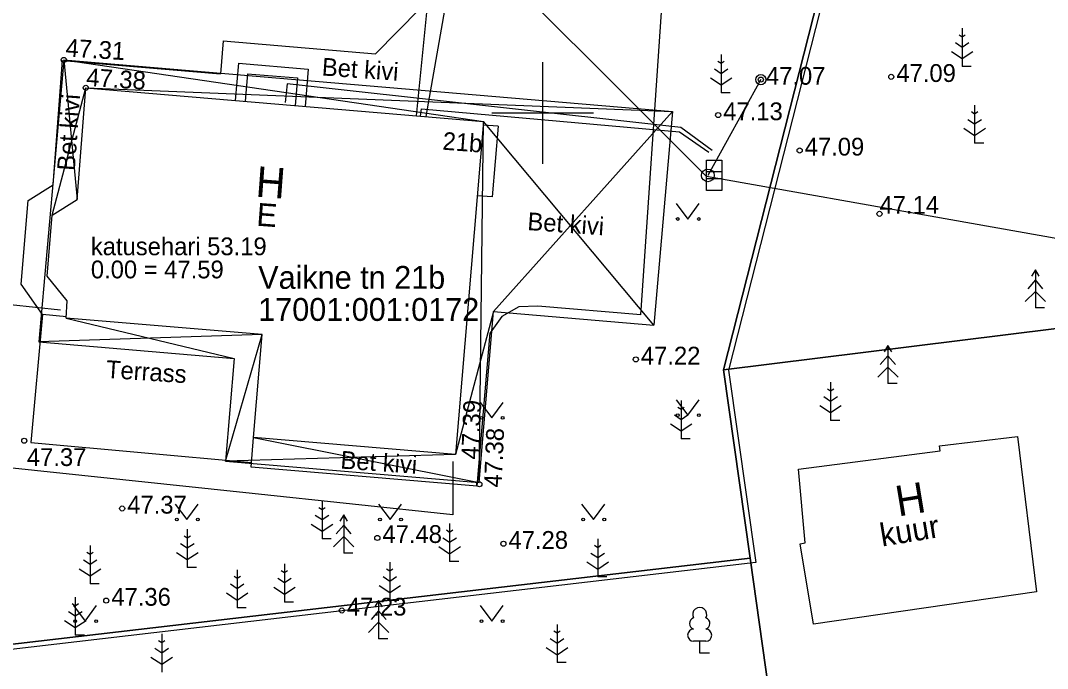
# Model space of a CAD drawing. Extents: x 642258 to 642462, y 6455764 to 6456273.
# Drawn here: x 642329.45 to 642369.87, y 6455978.14 to 6456003.64 of the extents above; entities that cross this region are included whole.
import ezdxf

# ---------------------------------------------------------------- set-up
doc = ezdxf.new("R2010")
doc.units = 0
for name, color, linetype in [('ABIJOONIS', 7, 'Continuous'), ('ELRAJATISMP', 7, 'Continuous'), ('HALJASTUS', 7, 'Continuous'), ('HOONE', 7, 'Continuous'), ('HOONEDET', 7, 'Continuous'), ('KORGUS-EH2000', 7, 'Continuous'), ('KTRASS', 7, 'Continuous'), ('MOOTPIIR', 7, 'Continuous'), ('MPKAABEL', 7, 'Continuous'), ('MPOHULIIN', 7, 'Continuous'), ('PIIR', 7, 'Continuous'), ('POST', 7, 'Continuous'), ('PUU', 7, 'Continuous'), ('SITRASS', 7, 'Continuous'), ('SKTRASS', 7, 'Continuous'), ('TEE', 7, 'Continuous'), ('VORK', 7, 'Continuous'), ('VTRASS', 7, 'Continuous')]:
    doc.layers.add(name, color=color, linetype=linetype)

msp = doc.modelspace()

# ---------------------------------------------------------------- linework, layer by layer
at = {"layer": 'ELRAJATISMP'}
for p, q in [((642357.053, 6455997.679), (642356.457, 6455997.679)), ((642357.053, 6455997.407), (642356.457, 6455997.407))]:
    msp.add_line(p, q, dxfattribs=at)
msp.add_lwpolyline([(642357.053, 6455998.14), (642357.053, 6455996.946), (642356.457, 6455996.946), (642356.457, 6455998.14)], close=True, dxfattribs=at)
at = {"layer": 'HALJASTUS'}
for p, q in [((642355.256, 6455996.432), (642355.72, 6455995.826)), ((642355.72, 6455995.826), (642356.165, 6455996.432)), ((642347.537, 6455988.607), (642348, 6455988)), ((642348, 6455988), (642348.446, 6455988.607)), ((642355.256, 6455988.712), (642355.72, 6455988.105)), ((642355.72, 6455988.105), (642356.165, 6455988.712)), ((642335.537, 6455984.607), (642336, 6455984)), ((642336, 6455984), (642336.446, 6455984.607)), ((642343.537, 6455984.607), (642344, 6455984)), ((642344, 6455984), (642344.446, 6455984.607)), ((642351.537, 6455984.607), (642352, 6455984)), ((642352, 6455984), (642352.446, 6455984.607)), ((642331.537, 6455980.607), (642332, 6455980)), ((642332, 6455980), (642332.446, 6455980.607)), ((642347.537, 6455980.607), (642348, 6455980)), ((642348, 6455980), (642348.446, 6455980.607))]:
    msp.add_line(p, q, dxfattribs=at)
for centre in [(642355.319, 6455995.826), (642356.148, 6455995.826), (642347.599, 6455988), (642348.428, 6455988), (642355.319, 6455988.105), (642356.148, 6455988.105), (642335.599, 6455984), (642336.428, 6455984), (642343.599, 6455984), (642344.428, 6455984), (642351.599, 6455984), (642352.428, 6455984), (642331.599, 6455980), (642332.428, 6455980), (642347.599, 6455980), (642348.428, 6455980)]:
    msp.add_circle(centre, 0.055, dxfattribs=at)
at = {"layer": 'HOONE'}
for p, q in [((642365.622, 6455986.895), (642368.699, 6455987.269)), ((642368.699, 6455987.269), (642369.443, 6455981.145)), ((642365.646, 6455986.696), (642365.622, 6455986.895)), ((642360.067, 6455985.974), (642365.646, 6455986.696)), ((642360.341, 6455983.079), (642360.067, 6455985.974)), ((642360.139, 6455983.038), (642360.341, 6455983.079)), ((642360.666, 6455979.884), (642360.139, 6455983.038)), ((642369.443, 6455981.145), (642360.666, 6455979.884))]:
    msp.add_line(p, q, dxfattribs=at)
msp.add_lwpolyline([(642332.018, 6456000.99), (642347.676, 6455999.666), (642346.568, 6455986.559), (642338.622, 6455987.231), (642338.964, 6455991.276), (642331.252, 6455991.928), (642331.29, 6455992.607), (642330.492, 6455993.581), (642330.7, 6455995.974), (642331.679, 6455996.594)], close=True, dxfattribs=at)
msp.add_lwpolyline([(642331.257, 6455991.978), (642330.309, 6455992.068), (642329.853, 6455987.024), (642338.539, 6455986.239)], dxfattribs=at)
at = {"layer": 'HOONEDET'}
for p, q in [((642331.149, 6456002.086), (642330.169, 6455990.991)), ((642331.149, 6456002.086), (642355.116, 6456000.059)), ((642331.149, 6456002.086), (642347.676, 6455999.666)), ((642331.149, 6456002.086), (642331.679, 6455996.594)), ((642330.7, 6455995.974), (642332.018, 6456000.99)), ((642355.116, 6456000.059), (642354.373, 6455991.653)), ((642347.498, 6455985.456), (642347.676, 6455999.666)), ((642354.373, 6455991.653), (642347.676, 6455999.666)), ((642348.067, 6455992.186), (642346.568, 6455986.559)), ((642348.067, 6455992.186), (642354.373, 6455991.653)), ((642331.252, 6455991.928), (642337.862, 6455990.34)), ((642338.964, 6455991.276), (642330.169, 6455990.991)), ((642337.52, 6455986.3), (642338.964, 6455991.276)), ((642330.169, 6455990.991), (642337.862, 6455990.34)), ((642338.622, 6455987.231), (642347.498, 6455985.456)), ((642346.568, 6455986.559), (642337.52, 6455986.3))]:
    msp.add_line(p, q, dxfattribs=at)
for points in [[(642332.018, 6456000.99), (642355.116, 6456000.059), (642348.067, 6455992.186)], [(642337.862, 6455990.34), (642337.52, 6455986.3), (642347.498, 6455985.456), (642348.067, 6455992.186)]]:
    msp.add_lwpolyline(points, dxfattribs=at)
at = {"layer": 'KORGUS-EH2000'}
for centre in [(642331.149, 6456002.086), (642358.592, 6456001.311), (642363.726, 6456001.421), (642332.018, 6456000.99), (642356.912, 6455999.915), (642360.119, 6455998.524), (642363.263, 6455996.031), (642353.67, 6455990.298), (642329.599, 6455987.097), (642347.51, 6455985.385), (642333.451, 6455984.43), (642343.495, 6455983.275), (642348.458, 6455983.043), (642332.825, 6455980.804), (642342.097, 6455980.417)]:
    msp.add_circle(centre, 0.1, dxfattribs=at)
at = {"layer": 'KTRASS'}
msp.add_lwpolyline([(642345.042, 6455999.889), (642345.688, 6456006.46), (642351.433, 6456012.176)], dxfattribs=at)
at = {"layer": 'MOOTPIIR'}
msp.add_lwpolyline([(642315.597, 6455977.308), (642323.327, 6456008.915), (642361.282, 6456005.448), (642357.324, 6455989.879), (642358.397, 6455982.305)], close=True, dxfattribs=at)
at = {"layer": 'MPKAABEL'}
msp.add_lwpolyline([(642356.677, 6455998.523), (642355.448, 6455999.432), (642339.949, 6456001.153), (642339.867, 6456000.417)], dxfattribs=at)
at = {"layer": 'MPOHULIIN'}
msp.add_lwpolyline([(642375.687, 6455994.084), (642356.455, 6455997.504), (642335.5, 6456018.44)], dxfattribs=at)
at = {"layer": 'PIIR'}
for points in [[(642315.86, 6455977.54), (642323.48, 6456008.7), (642361.03, 6456005.27), (642357.12, 6455989.89), (642358.17, 6455982.48)], [(642361.03, 6456005.27), (642403.49, 6456001.39), (642403.53, 6455995.65), (642357.12, 6455989.89)], [(642357.12, 6455989.89), (642403.53, 6455995.65), (642403.56, 6455970.82), (642403.83, 6455963.1), (642361.78, 6455956.33), (642360.72, 6455964.38), (642358.17, 6455982.48)], [(642361.78, 6455956.33), (642362.18, 6455954), (642319.2, 6455948.95), (642315.86, 6455977.54), (642358.17, 6455982.48), (642360.72, 6455964.38)]]:
    msp.add_lwpolyline(points, close=True, dxfattribs=at)
at = {"layer": 'POST'}
msp.add_line((642358.592, 6456001.311), (642356.505, 6455997.543), dxfattribs=at)
for centre, radius in [((642358.592, 6456001.311), 0.2), ((642356.505, 6455997.543), 0.25)]:
    msp.add_circle(centre, radius, dxfattribs=at)
at = {"layer": 'PUU'}
for p, q in [((642366.516, 6456002.982), (642366.392, 6456003.065)), ((642366.516, 6456003.332), (642366.516, 6456001.832)), ((642366.64, 6456003.065), (642366.516, 6456002.982)), ((642366.516, 6456002.582), (642366.249, 6456002.76)), ((642366.783, 6456002.76), (642366.516, 6456002.582)), ((642357.028, 6456002.296), (642357.028, 6456000.796)), ((642366.092, 6456002.421), (642366.516, 6456002.138)), ((642366.516, 6456002.138), (642366.94, 6456002.421)), ((642357.028, 6456001.946), (642356.904, 6456002.029)), ((642357.153, 6456002.029), (642357.028, 6456001.946)), ((642366.876, 6456001.832), (642366.516, 6456001.832)), ((642356.604, 6456001.386), (642357.028, 6456001.103)), ((642357.028, 6456001.546), (642356.762, 6456001.724)), ((642357.295, 6456001.724), (642357.028, 6456001.546)), ((642357.028, 6456001.103), (642357.453, 6456001.386)), ((642357.388, 6456000.796), (642357.028, 6456000.796)), ((642367.004, 6456000.308), (642367.004, 6455998.808)), ((642367.004, 6455999.558), (642366.738, 6455999.735)), ((642367.004, 6455999.958), (642366.88, 6456000.04)), ((642367.129, 6456000.04), (642367.004, 6455999.958)), ((642367.271, 6455999.735), (642367.004, 6455999.558)), ((642366.58, 6455999.397), (642367.004, 6455999.114)), ((642367.004, 6455999.114), (642367.429, 6455999.397)), ((642367.364, 6455998.808), (642367.004, 6455998.808)), ((642369.397, 6455993.827), (642369.247, 6455993.577)), ((642369.547, 6455993.577), (642369.397, 6455993.827)), ((642369.397, 6455993.827), (642369.397, 6455992.327)), ((642369.397, 6455993.427), (642369.097, 6455993.077)), ((642369.697, 6455993.077), (642369.397, 6455993.427)), ((642369.397, 6455992.977), (642368.997, 6455992.577)), ((642369.797, 6455992.577), (642369.397, 6455992.977)), ((642369.757, 6455992.327), (642369.397, 6455992.327)), ((642363.594, 6455990.847), (642363.444, 6455990.597)), ((642363.744, 6455990.597), (642363.594, 6455990.847)), ((642363.594, 6455990.847), (642363.594, 6455989.347)), ((642363.594, 6455990.447), (642363.294, 6455990.097)), ((642363.894, 6455990.097), (642363.594, 6455990.447)), ((642363.594, 6455989.997), (642363.194, 6455989.597)), ((642363.994, 6455989.597), (642363.594, 6455989.997)), ((642361.335, 6455989.398), (642361.335, 6455987.898)), ((642363.954, 6455989.347), (642363.594, 6455989.347)), ((642361.335, 6455988.648), (642361.069, 6455988.826)), ((642361.335, 6455989.048), (642361.211, 6455989.131)), ((642361.46, 6455989.131), (642361.335, 6455989.048)), ((642361.602, 6455988.826), (642361.335, 6455988.648)), ((642355.453, 6455988.327), (642355.329, 6455988.41)), ((642355.453, 6455988.677), (642355.453, 6455987.177)), ((642355.578, 6455988.41), (642355.453, 6455988.327)), ((642360.911, 6455988.487), (642361.335, 6455988.205)), ((642361.335, 6455988.205), (642361.759, 6455988.487)), ((642355.453, 6455987.927), (642355.187, 6455988.105)), ((642355.72, 6455988.105), (642355.453, 6455987.927)), ((642355.029, 6455987.767), (642355.453, 6455987.484)), ((642355.453, 6455987.484), (642355.877, 6455987.767)), ((642361.695, 6455987.898), (642361.335, 6455987.898)), ((642355.813, 6455987.177), (642355.453, 6455987.177)), ((642341.32, 6455984.381), (642341.196, 6455984.464)), ((642341.32, 6455984.731), (642341.32, 6455983.231)), ((642341.444, 6455984.464), (642341.32, 6455984.381)), ((642341.32, 6455983.981), (642341.053, 6455984.159)), ((642341.587, 6455984.159), (642341.32, 6455983.981)), ((642342.17, 6455984.178), (642342.02, 6455983.928)), ((642342.32, 6455983.928), (642342.17, 6455984.178)), ((642342.17, 6455984.178), (642342.17, 6455982.678)), ((642336.015, 6455983.614), (642336.015, 6455982.114)), ((642340.896, 6455983.82), (642341.32, 6455983.537)), ((642341.32, 6455983.537), (642341.744, 6455983.82)), ((642342.17, 6455983.778), (642341.87, 6455983.428)), ((642342.47, 6455983.428), (642342.17, 6455983.778)), ((642346.341, 6455983.49), (642346.216, 6455983.573)), ((642346.341, 6455983.84), (642346.341, 6455982.34)), ((642346.465, 6455983.573), (642346.341, 6455983.49)), ((642336.015, 6455983.264), (642335.89, 6455983.347)), ((642336.139, 6455983.347), (642336.015, 6455983.264)), ((642341.68, 6455983.231), (642341.32, 6455983.231)), ((642342.17, 6455983.328), (642341.77, 6455982.928)), ((642342.57, 6455982.928), (642342.17, 6455983.328)), ((642346.341, 6455983.09), (642346.074, 6455983.268)), ((642346.607, 6455983.268), (642346.341, 6455983.09)), ((642352.168, 6455983.237), (642352.168, 6455981.737)), ((642332.188, 6455982.972), (642332.188, 6455981.472)), ((642336.015, 6455982.864), (642335.748, 6455983.041)), ((642336.281, 6455983.041), (642336.015, 6455982.864)), ((642345.917, 6455982.93), (642346.341, 6455982.647)), ((642346.341, 6455982.647), (642346.765, 6455982.93)), ((642352.168, 6455982.887), (642352.043, 6455982.97)), ((642352.292, 6455982.97), (642352.168, 6455982.887)), ((642332.188, 6455982.222), (642331.922, 6455982.399)), ((642332.188, 6455982.622), (642332.064, 6455982.705)), ((642332.313, 6455982.705), (642332.188, 6455982.622)), ((642332.455, 6455982.399), (642332.188, 6455982.222)), ((642335.59, 6455982.703), (642336.015, 6455982.42)), ((642336.015, 6455982.42), (642336.439, 6455982.703)), ((642342.53, 6455982.678), (642342.17, 6455982.678)), ((642352.168, 6455982.487), (642351.901, 6455982.664)), ((642352.434, 6455982.664), (642352.168, 6455982.487)), ((642331.764, 6455982.061), (642332.188, 6455981.778)), ((642332.188, 6455981.778), (642332.613, 6455982.061)), ((642336.375, 6455982.114), (642336.015, 6455982.114)), ((642337.978, 6455982.02), (642337.978, 6455980.52)), ((642339.839, 6455981.901), (642339.715, 6455981.984)), ((642339.839, 6455982.251), (642339.839, 6455980.751)), ((642339.964, 6455981.984), (642339.839, 6455981.901)), ((642343.985, 6455981.963), (642343.86, 6455982.046)), ((642343.985, 6455982.313), (642343.985, 6455980.813)), ((642344.109, 6455982.046), (642343.985, 6455981.963)), ((642346.701, 6455982.34), (642346.341, 6455982.34)), ((642351.743, 6455982.326), (642352.168, 6455982.043)), ((642352.168, 6455982.043), (642352.592, 6455982.326)), ((642337.978, 6455981.67), (642337.853, 6455981.753)), ((642338.102, 6455981.753), (642337.978, 6455981.67)), ((642339.839, 6455981.501), (642339.573, 6455981.679)), ((642340.106, 6455981.679), (642339.839, 6455981.501)), ((642343.985, 6455981.563), (642343.718, 6455981.741)), ((642344.251, 6455981.741), (642343.985, 6455981.563)), ((642352.528, 6455981.737), (642352.168, 6455981.737)), ((642332.548, 6455981.472), (642332.188, 6455981.472)), ((642337.978, 6455981.27), (642337.711, 6455981.448)), ((642338.244, 6455981.448), (642337.978, 6455981.27)), ((642339.415, 6455981.341), (642339.839, 6455981.058)), ((642339.839, 6455981.058), (642340.263, 6455981.341)), ((642343.561, 6455981.403), (642343.985, 6455981.12)), ((642343.985, 6455981.12), (642344.409, 6455981.403)), ((642331.605, 6455980.94), (642331.605, 6455979.44)), ((642337.554, 6455981.109), (642337.978, 6455980.826)), ((642337.978, 6455980.826), (642338.402, 6455981.109)), ((642340.199, 6455980.751), (642339.839, 6455980.751)), ((642343.546, 6455980.806), (642343.396, 6455980.556)), ((642343.696, 6455980.556), (642343.546, 6455980.806)), ((642343.546, 6455980.806), (642343.546, 6455979.306)), ((642344.345, 6455980.813), (642343.985, 6455980.813)), ((642331.605, 6455980.19), (642331.338, 6455980.367)), ((642331.605, 6455980.59), (642331.481, 6455980.673)), ((642331.729, 6455980.673), (642331.605, 6455980.59)), ((642331.872, 6455980.367), (642331.605, 6455980.19)), ((642338.338, 6455980.52), (642337.978, 6455980.52)), ((642343.546, 6455980.406), (642343.246, 6455980.056)), ((642343.846, 6455980.056), (642343.546, 6455980.406)), ((642331.181, 6455980.029), (642331.605, 6455979.746)), ((642331.605, 6455979.746), (642332.029, 6455980.029)), ((642343.546, 6455979.956), (642343.146, 6455979.556)), ((642343.946, 6455979.556), (642343.546, 6455979.956)), ((642350.57, 6455979.52), (642350.446, 6455979.602)), ((642350.57, 6455979.87), (642350.57, 6455978.37)), ((642350.695, 6455979.602), (642350.57, 6455979.52)), ((642331.965, 6455979.44), (642331.605, 6455979.44)), ((642335.006, 6455979.143), (642334.881, 6455979.226)), ((642335.006, 6455979.493), (642335.006, 6455977.993)), ((642335.13, 6455979.226), (642335.006, 6455979.143)), ((642343.906, 6455979.306), (642343.546, 6455979.306)), ((642350.57, 6455979.12), (642350.304, 6455979.297)), ((642350.837, 6455979.297), (642350.57, 6455979.12)), ((642356.424, 6455979.21), (642355.944, 6455979.21)), ((642356.184, 6455978.735), (642356.184, 6455979.21)), ((642335.006, 6455978.743), (642334.739, 6455978.921)), ((642335.272, 6455978.921), (642335.006, 6455978.743)), ((642350.146, 6455978.959), (642350.57, 6455978.676)), ((642350.57, 6455978.676), (642350.995, 6455978.959)), ((642356.564, 6455978.735), (642356.184, 6455978.735)), ((642334.581, 6455978.583), (642335.006, 6455978.3)), ((642335.006, 6455978.3), (642335.43, 6455978.583)), ((642350.93, 6455978.37), (642350.57, 6455978.37))]:
    msp.add_line(p, q, dxfattribs=at)
for centre, radius, start, end in [((642356.184, 6455980.255), 0.277, 332.5799, 207.4201), ((642356.014, 6455979.908), 0.233, 109.0217, 253.1415), ((642356.354, 6455979.908), 0.233, 286.8508, 70.9859), ((642355.946, 6455979.447), 0.238, 90.0016, 269.3953), ((642356.421, 6455979.447), 0.238, 270.6047, 89.9984)]:
    msp.add_arc(centre, radius, start, end, dxfattribs=at)
at = {"layer": 'SITRASS'}
msp.add_lwpolyline([(642345.188, 6455999.876), (642345.232, 6456000.163), (642355.389, 6455999.254), (642356.543, 6455998.456)], dxfattribs=at)
at = {"layer": 'SKTRASS'}
msp.add_lwpolyline([(642346.465, 6455986.279), (642346.465, 6455984.187), (642338.566, 6455985.019), (642328.369, 6455986.093), (642329.05, 6455992.463), (642331.028, 6455992.247)], dxfattribs=at)
at = {"layer": 'TEE'}
for p, q in [((642353.861, 6455992.049), (642355.115, 6456010.38)), ((642343.423, 6456002.334), (642345.172, 6456004.098)), ((642337.427, 6456002.841), (642337.317, 6456001.536)), ((642337.427, 6456002.841), (642343.423, 6456002.334)), ((642331.108, 6456002.061), (642337.317, 6456001.536)), ((642338.025, 6456001.962), (642337.901, 6456000.493)), ((642338.025, 6456001.962), (642340.775, 6456001.73)), ((642338.381, 6456001.546), (642338.29, 6456000.46)), ((642338.381, 6456001.546), (642340.354, 6456001.379)), ((642340.354, 6456001.379), (642340.262, 6456000.293)), ((642340.775, 6456001.73), (642340.651, 6456000.26)), ((642348.252, 6455999.477), (642347.664, 6455999.526)), ((642348.252, 6455999.477), (642348.017, 6455996.693)), ((642348.017, 6455996.693), (642347.429, 6455996.742)), ((642353.861, 6455992.049), (642349.815, 6455992.391)), ((642347.424, 6455985.308), (642347.934, 6455991.344)), ((642338.523, 6455986.061), (642338.622, 6455987.231)), ((642347.424, 6455985.308), (642338.523, 6455986.061))]:
    msp.add_line(p, q, dxfattribs=at)
for points in [[(642330.309, 6455992.068), (642329.471, 6455993.265), (642329.756, 6455996.548), (642330.73, 6455997.165), (642331.108, 6456002.061)], [(642349.815, 6455992.391), (642349.071, 6455992.366), (642348.396, 6455991.984), (642347.934, 6455991.344)]]:
    msp.add_lwpolyline(points, dxfattribs=at)
at = {"layer": 'VORK'}
for p, q in [((642350, 6456002), (642350, 6455998)), ((642348, 6456000), (642352, 6456000))]:
    msp.add_line(p, q, dxfattribs=at)
at = {"layer": 'VTRASS'}
msp.add_lwpolyline([(642350.988, 6456011.69), (642346.613, 6456006.753), (642345.399, 6455999.859)], dxfattribs=at)

# ---------------------------------------------------------------- texts
at = {"layer": 'ABIJOONIS'}
for s, p in [('katusehari 53.19', (642332.218, 6455994.4)), ('0.00 = 47.59', (642332.218, 6455993.49))]:
    msp.add_text(s, height=0.7, dxfattribs=at).set_placement(p)
at = {"layer": 'HOONE'}
for s, height, rotation, p in [('21b', 0.7, 355.7032, (642346.043, 6455998.557)), ('H', 1.2, 355.7032, (642338.68, 6455996.71)), ('E', 0.9, 355.7032, (642338.716, 6455995.566)), ('Terrass', 0.7, 356.2456, (642332.796, 6455989.572)), ('H', 1.2, 9.3833, (642364.001, 6455984.114)), ('kuur', 0.9, 9.3833, (642363.358, 6455982.93))]:
    msp.add_text(s, height=height, rotation=rotation, dxfattribs=at).set_placement(p)
at = {"layer": 'KORGUS-EH2000'}
for s, rotation, p in [('47.31', 356.3001, (642331.206, 6456002.229)), ('47.38', 356.3001, (642332.021, 6456001.067)), ('47.39', 87.6688, (642347.494, 6455986.349)), ('47.38', 87.6688, (642348.39, 6455985.248))]:
    msp.add_text(s, height=0.7, rotation=rotation, dxfattribs=at).set_placement(p)
for s, p in [('47.07', (642358.792, 6456001.111)), ('47.09', (642363.926, 6456001.221)), ('47.13', (642357.112, 6455999.715)), ('47.09', (642360.319, 6455998.324)), ('47.14', (642363.263, 6455996.031)), ('47.22', (642353.87, 6455990.098)), ('47.37', (642329.7, 6455986.105)), ('47.37', (642333.651, 6455984.23)), ('47.48', (642343.695, 6455983.075)), ('47.28', (642348.658, 6455982.843)), ('47.36', (642333.025, 6455980.604)), ('47.23', (642342.297, 6455980.217))]:
    msp.add_text(s, height=0.7, dxfattribs=at).set_placement(p)
at = {"layer": 'PIIR'}
for s, p in [('Vaikne tn 21b', (642338.806, 6455993.078)), ('17001:001:0172', (642338.806, 6455991.816))]:
    msp.add_text(s, height=0.9, dxfattribs=at).set_placement(p)
at = {"layer": 'TEE'}
for rotation, p in [(355.9933, (642341.294, 6456001.478)), (85.9933, (642331.586, 6455997.708)), (355.9933, (642349.386, 6455995.393)), (355.9933, (642342.027, 6455986.005))]:
    msp.add_text('Bet kivi', height=0.7, rotation=rotation, dxfattribs=at).set_placement(p)

doc.saveas('drawing.dxf')
